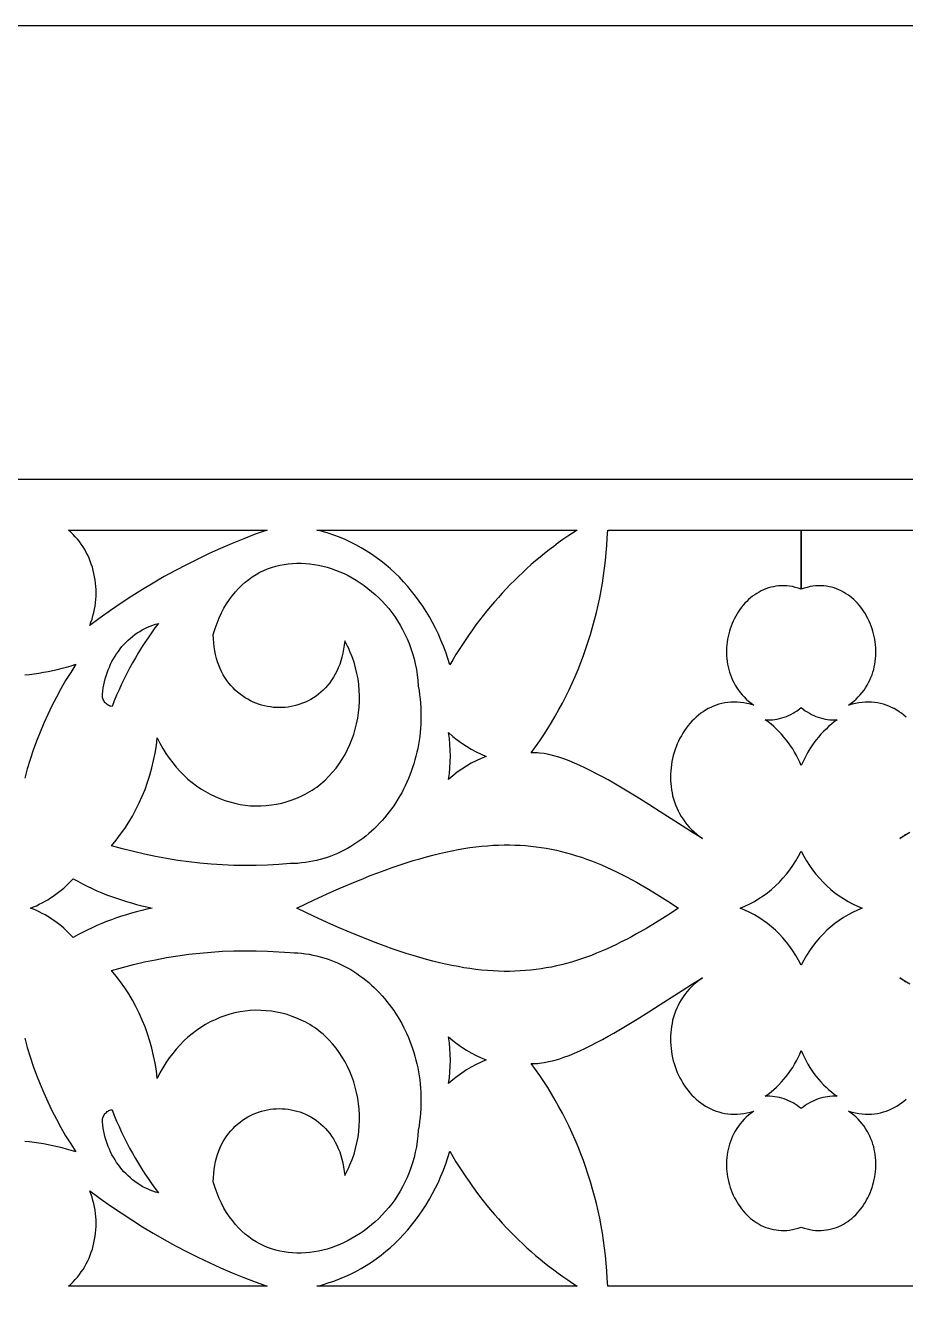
# Model space of a CAD drawing. Extents: x 1336 to 2036, y -730 to 370.
# Drawn here: x 1705.3 to 1792.6, y 242.7 to 370.2 of the extents above; entities that cross this region are included whole.
import ezdxf

# ---------------------------------------------------------------- set-up
doc = ezdxf.new("R2010")
doc.units = 0
doc.layers.add('LAYER_1', color=18, linetype='CONTINUOUS')
doc.layers.add('LAYER_2', color=4, linetype='CONTINUOUS')

msp = doc.modelspace()

# ---------------------------------------------------------------- linework, layer by layer
at = {"layer": 'LAYER_1'}
for points in [[(1335.73, -729.84), (2035.73, -729.84), (2035.73, 370.16), (1335.73, 370.16)], [(1729.26, 320.15), (1728.09, 319.73), (1726.94, 319.29), (1725.78, 318.82), (1724.64, 318.32), (1723.51, 317.81), (1722.38, 317.27), (1721.27, 316.71), (1720.16, 316.13), (1719.06, 315.53), (1717.97, 314.9), (1716.9, 314.25), (1715.83, 313.58), (1714.77, 312.89), (1713.72, 312.18), (1712.69, 311.45), (1711.66, 310.69), (1711.78, 311.01), (1711.89, 311.32), (1711.98, 311.64), (1712.07, 311.96), (1712.14, 312.29), (1712.19, 312.61), (1712.23, 312.94), (1712.27, 313.26), (1712.29, 313.59), (1712.29, 313.91), (1712.29, 314.24), (1712.27, 314.56), (1712.24, 314.89), (1712.2, 315.21), (1712.15, 315.52), (1712.08, 315.84), (1712.01, 316.15), (1711.92, 316.46), (1711.82, 316.76), (1711.71, 317.06), (1711.59, 317.36), (1711.46, 317.65), (1711.31, 317.93), (1711.16, 318.21), (1711, 318.48), (1710.82, 318.74), (1710.64, 319), (1710.44, 319.25), (1710.23, 319.49), (1710.02, 319.72), (1709.79, 319.94), (1709.55, 320.15)], [(1760.03, 320.15), (1759.55, 319.84), (1759.08, 319.53), (1758.61, 319.2), (1758.15, 318.87), (1757.69, 318.53), (1757.24, 318.19), (1756.79, 317.83), (1756.34, 317.47), (1755.9, 317.1), (1755.47, 316.73), (1755.04, 316.34), (1754.62, 315.95), (1754.2, 315.56), (1753.79, 315.15), (1753.38, 314.74), (1752.98, 314.32), (1752.59, 313.9), (1752.2, 313.47), (1751.81, 313.03), (1751.43, 312.58), (1751.06, 312.13), (1750.7, 311.68), (1750.34, 311.21), (1749.98, 310.74), (1749.63, 310.27), (1749.29, 309.79), (1748.96, 309.3), (1748.63, 308.8), (1748.3, 308.3), (1747.99, 307.8), (1747.68, 307.29), (1747.38, 306.77), (1747.18, 307.4), (1746.98, 308.03), (1746.75, 308.64), (1746.51, 309.24), (1746.25, 309.83), (1745.97, 310.41), (1745.68, 310.98), (1745.37, 311.53), (1745.05, 312.07), (1744.71, 312.6), (1744.35, 313.11), (1743.99, 313.61), (1743.6, 314.1), (1743.21, 314.57), (1742.8, 315.03), (1742.38, 315.47), (1741.95, 315.89), (1741.5, 316.3), (1741.04, 316.69), (1740.57, 317.07), (1740.09, 317.43), (1739.6, 317.77), (1739.1, 318.1), (1738.59, 318.4), (1738.07, 318.69), (1737.54, 318.96), (1737, 319.21), (1736.45, 319.44), (1735.89, 319.65), (1735.33, 319.84), (1734.76, 320.01), (1734.18, 320.15)], [(1782.24, 314.3), (1781.95, 314.4), (1781.66, 314.47), (1781.37, 314.54), (1781.09, 314.58), (1780.81, 314.61), (1780.54, 314.62), (1780.27, 314.62), (1780, 314.61), (1779.74, 314.58), (1779.49, 314.53), (1779.24, 314.48), (1778.99, 314.41), (1778.75, 314.32), (1778.51, 314.23), (1778.28, 314.12), (1778.06, 314), (1777.84, 313.87), (1777.63, 313.73), (1777.42, 313.58), (1777.22, 313.42), (1777.03, 313.25), (1776.85, 313.07), (1776.67, 312.89), (1776.5, 312.69), (1776.33, 312.49), (1776.17, 312.28), (1776.03, 312.06), (1775.88, 311.84), (1775.75, 311.61), (1775.63, 311.37), (1775.51, 311.13), (1775.4, 310.88), (1775.3, 310.63), (1775.21, 310.37), (1775.13, 310.12), (1775.06, 309.85), (1775, 309.59), (1774.95, 309.32), (1774.9, 309.05), (1774.87, 308.78), (1774.85, 308.51), (1774.84, 308.23), (1774.83, 307.96), (1774.84, 307.68), (1774.86, 307.41), (1774.89, 307.13), (1774.94, 306.86), (1774.99, 306.59), (1775.06, 306.32), (1775.13, 306.05), (1775.22, 305.79), (1775.32, 305.53), (1775.43, 305.27), (1775.56, 305.02), (1775.7, 304.77), (1775.85, 304.52), (1776.01, 304.29), (1776.19, 304.05), (1776.38, 303.82), (1776.58, 303.6), (1776.8, 303.39), (1777.03, 303.18), (1777.28, 302.98), (1777.54, 302.79), (1777.2, 302.88), (1776.86, 302.96), (1776.54, 303.02), (1776.21, 303.06), (1775.89, 303.09), (1775.58, 303.09), (1775.27, 303.08), (1774.96, 303.05), (1774.67, 303.01), (1774.38, 302.95), (1774.09, 302.88), (1773.81, 302.79), (1773.54, 302.69), (1773.27, 302.57), (1773.01, 302.44), (1772.76, 302.3), (1772.52, 302.14), (1772.28, 301.98), (1772.05, 301.8), (1771.83, 301.61), (1771.62, 301.41), (1771.41, 301.2), (1771.21, 300.98), (1771.02, 300.76), (1770.84, 300.52), (1770.67, 300.28), (1770.51, 300.02), (1770.36, 299.76), (1770.21, 299.5), (1770.08, 299.23), (1769.95, 298.95), (1769.84, 298.67), (1769.73, 298.38), (1769.64, 298.09), (1769.55, 297.79), (1769.48, 297.49), (1769.42, 297.19), (1769.37, 296.88), (1769.33, 296.57), (1769.3, 296.26), (1769.28, 295.95), (1769.27, 295.64), (1769.28, 295.33), (1769.3, 295.02), (1769.33, 294.71), (1769.37, 294.4), (1769.43, 294.09), (1769.49, 293.79), (1769.57, 293.49), (1769.67, 293.19), (1769.78, 292.89), (1769.9, 292.6), (1770.03, 292.31), (1770.18, 292.03), (1770.34, 291.75), (1770.52, 291.48), (1770.71, 291.21), (1770.91, 290.95), (1771.13, 290.7), (1771.37, 290.45), (1771.62, 290.22), (1771.88, 289.99), (1772.16, 289.77), (1772.46, 289.56), (1771.47, 290.17), (1770.44, 290.82), (1768.26, 292.22), (1767.13, 292.94), (1765.98, 293.66), (1764.82, 294.37), (1763.66, 295.05), (1763.09, 295.38), (1762.52, 295.69), (1761.95, 295.99), (1761.39, 296.28), (1760.83, 296.55), (1760.28, 296.81), (1759.74, 297.05), (1759.21, 297.26), (1758.69, 297.45), (1758.19, 297.62), (1757.69, 297.77), (1757.21, 297.89), (1756.74, 297.98), (1756.29, 298.04), (1756.08, 298.06), (1755.86, 298.07), (1755.65, 298.07), (1755.45, 298.06), (1755.88, 298.65), (1756.3, 299.25), (1756.7, 299.85), (1757.1, 300.46), (1757.48, 301.08), (1757.85, 301.71), (1758.21, 302.35), (1758.56, 303), (1758.89, 303.65), (1759.22, 304.31), (1759.53, 304.97), (1759.83, 305.64), (1760.11, 306.32), (1760.38, 307.01), (1760.64, 307.7), (1760.89, 308.4), (1761.12, 309.1), (1761.35, 309.81), (1761.55, 310.52), (1761.75, 311.24), (1761.93, 311.96), (1762.1, 312.69), (1762.26, 313.42), (1762.4, 314.15), (1762.53, 314.89), (1762.64, 315.63), (1762.74, 316.38), (1762.83, 317.13), (1762.91, 317.88), (1762.97, 318.63), (1763.01, 319.39), (1763.05, 320.15), (1782.24, 320.15)], [(1782.24, 320.15), (1782.25, 320.15), (1782.25, 320.15), (1782.24, 320.15), (1782.24, 320.15), (1782.24, 320.15)], [(1723.92, 309.81), (1724.1, 310.38), (1724.3, 310.92), (1724.51, 311.44), (1724.74, 311.93), (1724.98, 312.4), (1725.24, 312.84), (1725.52, 313.26), (1725.81, 313.65), (1726.11, 314.02), (1726.42, 314.37), (1726.75, 314.69), (1727.09, 314.99), (1727.43, 315.26), (1727.79, 315.52), (1728.16, 315.75), (1728.53, 315.96), (1728.92, 316.14), (1729.31, 316.31), (1729.71, 316.45), (1730.11, 316.57), (1730.52, 316.67), (1730.94, 316.75), (1731.35, 316.81), (1731.78, 316.85), (1732.2, 316.87), (1732.63, 316.87), (1733.06, 316.85), (1733.49, 316.81), (1733.92, 316.75), (1734.35, 316.67), (1734.78, 316.58), (1735.21, 316.46), (1735.63, 316.33), (1736.06, 316.18), (1736.47, 316.01), (1736.89, 315.83), (1737.3, 315.63), (1737.71, 315.41), (1738.1, 315.17), (1738.5, 314.92), (1738.88, 314.65), (1739.26, 314.37), (1739.63, 314.07), (1739.99, 313.76), (1740.34, 313.43), (1740.68, 313.09), (1741, 312.73), (1741.32, 312.36), (1741.62, 311.97), (1741.92, 311.57), (1742.19, 311.16), (1742.45, 310.73), (1742.7, 310.29), (1742.93, 309.84), (1743.15, 309.37), (1743.35, 308.89), (1743.53, 308.41), (1743.69, 307.9), (1743.84, 307.39), (1743.96, 306.87), (1744.07, 306.33), (1744.15, 305.79), (1744.21, 305.23), (1744.25, 304.67), (1744.33, 304.24), (1744.39, 303.82), (1744.43, 303.4), (1744.47, 302.98), (1744.5, 302.56), (1744.52, 302.14), (1744.52, 301.73), (1744.52, 301.32), (1744.5, 300.91), (1744.48, 300.5), (1744.44, 300.09), (1744.4, 299.69), (1744.34, 299.29), (1744.28, 298.9), (1744.2, 298.5), (1744.12, 298.11), (1744.03, 297.73), (1743.92, 297.35), (1743.81, 296.97), (1743.69, 296.59), (1743.56, 296.22), (1743.42, 295.86), (1743.28, 295.5), (1743.12, 295.15), (1742.96, 294.8), (1742.79, 294.45), (1742.61, 294.11), (1742.42, 293.78), (1742.23, 293.45), (1742.03, 293.13), (1741.82, 292.82), (1741.6, 292.51), (1741.38, 292.2), (1741.14, 291.91), (1740.91, 291.62), (1740.66, 291.34), (1740.41, 291.07), (1740.15, 290.8), (1739.89, 290.54), (1739.61, 290.29), (1739.34, 290.05), (1739.05, 289.81), (1738.76, 289.58), (1738.47, 289.37), (1738.17, 289.16), (1737.86, 288.96), (1737.55, 288.76), (1737.23, 288.58), (1736.91, 288.41), (1736.58, 288.25), (1736.25, 288.09), (1735.91, 287.95), (1735.57, 287.82), (1735.22, 287.69), (1734.87, 287.58), (1734.52, 287.48), (1734.16, 287.39), (1733.8, 287.31), (1733.43, 287.24), (1733.06, 287.18), (1732.68, 287.14), (1732.31, 287.1), (1731.93, 287.08), (1731.54, 287.07), (1730.42, 286.98), (1729.3, 286.92), (1728.18, 286.89), (1727.06, 286.88), (1725.95, 286.9), (1724.83, 286.95), (1723.71, 287.02), (1722.6, 287.12), (1721.49, 287.24), (1720.39, 287.39), (1719.28, 287.57), (1718.18, 287.78), (1717.09, 288.01), (1716, 288.26), (1714.91, 288.55), (1713.83, 288.85), (1714.29, 289.41), (1714.72, 289.98), (1715.14, 290.56), (1715.53, 291.17), (1715.9, 291.79), (1716.25, 292.43), (1716.57, 293.09), (1716.87, 293.76), (1717.15, 294.44), (1717.4, 295.14), (1717.63, 295.85), (1717.83, 296.57), (1718, 297.3), (1718.15, 298.04), (1718.27, 298.79), (1718.36, 299.55), (1718.63, 299.01), (1718.92, 298.49), (1719.22, 298), (1719.55, 297.52), (1719.89, 297.06), (1720.25, 296.63), (1720.62, 296.22), (1721.01, 295.83), (1721.41, 295.46), (1721.83, 295.11), (1722.26, 294.79), (1722.7, 294.49), (1723.16, 294.21), (1723.62, 293.96), (1724.09, 293.73), (1724.57, 293.52), (1725.06, 293.34), (1725.56, 293.19), (1726.06, 293.06), (1726.57, 292.95), (1727.08, 292.88), (1727.59, 292.82), (1728.11, 292.8), (1728.63, 292.8), (1729.15, 292.83), (1729.68, 292.89), (1730.2, 292.97), (1730.72, 293.08), (1731.24, 293.22), (1731.76, 293.39), (1732.27, 293.59), (1732.78, 293.82), (1733.02, 293.95), (1733.26, 294.08), (1733.5, 294.22), (1733.73, 294.36), (1733.96, 294.51), (1734.18, 294.67), (1734.39, 294.83), (1734.6, 295), (1734.81, 295.18), (1735.01, 295.36), (1735.39, 295.74), (1735.76, 296.13), (1736.1, 296.55), (1736.42, 296.98), (1736.72, 297.43), (1736.99, 297.9), (1737.24, 298.38), (1737.47, 298.87), (1737.67, 299.38), (1737.86, 299.89), (1738.01, 300.42), (1738.14, 300.95), (1738.25, 301.49), (1738.33, 302.04), (1738.39, 302.59), (1738.42, 303.15), (1738.43, 303.71), (1738.4, 304.27), (1738.35, 304.83), (1738.28, 305.39), (1738.17, 305.94), (1738.04, 306.5), (1737.88, 307.05), (1737.7, 307.59), (1737.48, 308.12), (1737.36, 308.39), (1737.23, 308.65), (1737.1, 308.91), (1736.96, 309.17), (1736.91, 308.74), (1736.85, 308.33), (1736.77, 307.94), (1736.68, 307.55), (1736.58, 307.18), (1736.46, 306.83), (1736.32, 306.49), (1736.17, 306.17), (1736.02, 305.85), (1735.84, 305.56), (1735.66, 305.27), (1735.47, 305.01), (1735.26, 304.75), (1735.05, 304.51), (1734.83, 304.28), (1734.6, 304.07), (1734.36, 303.87), (1734.11, 303.69), (1733.86, 303.52), (1733.6, 303.36), (1733.33, 303.22), (1733.06, 303.09), (1732.78, 302.97), (1732.5, 302.87), (1732.22, 302.78), (1731.93, 302.71), (1731.64, 302.65), (1731.35, 302.6), (1731.06, 302.57), (1730.76, 302.55), (1730.46, 302.54), (1730.17, 302.55), (1729.87, 302.57), (1729.58, 302.61), (1729.29, 302.66), (1729, 302.72), (1728.71, 302.79), (1728.42, 302.88), (1728.14, 302.98), (1727.87, 303.1), (1727.6, 303.23), (1727.33, 303.37), (1727.07, 303.53), (1726.82, 303.7), (1726.57, 303.88), (1726.33, 304.07), (1726.1, 304.28), (1725.88, 304.5), (1725.66, 304.74), (1725.46, 304.98), (1725.27, 305.24), (1725.08, 305.52), (1724.91, 305.81), (1724.75, 306.11), (1724.6, 306.42), (1724.47, 306.74), (1724.35, 307.08), (1724.24, 307.43), (1724.15, 307.8), (1724.07, 308.18), (1724.01, 308.57), (1723.96, 308.97), (1723.94, 309.38)], [(1718.48, 310.9), (1718.13, 310.44), (1717.79, 309.96), (1717.45, 309.48), (1717.13, 308.99), (1716.81, 308.5), (1716.5, 308), (1716.2, 307.49), (1715.9, 306.98), (1715.62, 306.46), (1715.35, 305.93), (1715.08, 305.4), (1714.82, 304.86), (1714.57, 304.32), (1714.33, 303.77), (1714.1, 303.22), (1713.88, 302.66), (1713.77, 302.68), (1713.67, 302.7), (1713.57, 302.74), (1713.48, 302.79), (1713.39, 302.84), (1713.31, 302.91), (1713.23, 302.98), (1713.16, 303.06), (1713.1, 303.15), (1713.05, 303.24), (1713, 303.34), (1712.97, 303.44), (1712.94, 303.54), (1712.92, 303.65), (1712.92, 303.76), (1712.92, 303.87), (1712.96, 304.18), (1713, 304.49), (1713.06, 304.8), (1713.12, 305.11), (1713.2, 305.41), (1713.28, 305.71), (1713.38, 306), (1713.49, 306.28), (1713.61, 306.56), (1713.73, 306.84), (1713.87, 307.11), (1714.01, 307.37), (1714.17, 307.63), (1714.33, 307.88), (1714.5, 308.12), (1714.68, 308.36), (1714.86, 308.59), (1715.06, 308.81), (1715.26, 309.02), (1715.47, 309.22), (1715.69, 309.42), (1715.91, 309.6), (1716.14, 309.78), (1716.38, 309.95), (1716.62, 310.1), (1716.87, 310.25), (1717.12, 310.39), (1717.38, 310.51), (1717.65, 310.63), (1717.92, 310.73), (1718.2, 310.82)], [(1782.25, 302.54), (1782.44, 302.39), (1782.64, 302.24), (1782.85, 302.11), (1783.06, 301.98), (1783.27, 301.87), (1783.49, 301.76), (1783.71, 301.67), (1783.94, 301.59), (1784.16, 301.52), (1784.4, 301.46), (1784.63, 301.41), (1784.86, 301.37), (1785.1, 301.34), (1785.34, 301.32), (1785.58, 301.32), (1785.82, 301.33), (1785.53, 301.12), (1785.25, 300.9), (1784.97, 300.67), (1784.71, 300.42), (1784.45, 300.17), (1784.2, 299.91), (1783.96, 299.63), (1783.73, 299.35), (1783.51, 299.06), (1783.3, 298.76), (1783.1, 298.45), (1782.91, 298.13), (1782.73, 297.81), (1782.56, 297.47), (1782.4, 297.13), (1782.25, 296.79), (1782.1, 297.13), (1781.94, 297.47), (1781.77, 297.81), (1781.59, 298.13), (1781.4, 298.45), (1781.19, 298.76), (1780.98, 299.06), (1780.76, 299.35), (1780.53, 299.63), (1780.29, 299.91), (1780.04, 300.17), (1779.79, 300.42), (1779.52, 300.67), (1779.25, 300.9), (1778.96, 301.12), (1778.67, 301.33), (1778.91, 301.32), (1779.15, 301.32), (1779.39, 301.34), (1779.63, 301.37), (1779.86, 301.41), (1780.1, 301.46), (1780.33, 301.52), (1780.56, 301.59), (1780.78, 301.67), (1781, 301.76), (1781.22, 301.87), (1781.44, 301.98), (1781.65, 302.11), (1781.85, 302.24), (1782.05, 302.39)], [(1747.25, 300.06), (1747.68, 299.69), (1748.12, 299.34), (1748.57, 299.02), (1749.04, 298.71), (1749.51, 298.43), (1750, 298.17), (1750.49, 297.92), (1750.99, 297.7), (1750.49, 297.5), (1749.99, 297.28), (1749.51, 297.03), (1749.03, 296.75), (1748.57, 296.45), (1748.12, 296.13), (1747.68, 295.79), (1747.25, 295.43), (1747.34, 296), (1747.4, 296.58), (1747.43, 297.16), (1747.44, 297.74), (1747.43, 298.32), (1747.4, 298.9), (1747.34, 299.48)], [(1732.21, 282.66), (1733.93, 283.48), (1735.59, 284.24), (1736.4, 284.6), (1737.2, 284.94), (1737.98, 285.27), (1738.74, 285.58), (1739.49, 285.88), (1740.23, 286.16), (1740.96, 286.43), (1741.67, 286.69), (1742.37, 286.93), (1743.06, 287.15), (1743.74, 287.37), (1744.41, 287.56), (1745.06, 287.75), (1745.71, 287.92), (1746.35, 288.08), (1746.97, 288.22), (1747.59, 288.35), (1748.2, 288.47), (1748.79, 288.57), (1749.38, 288.66), (1749.97, 288.74), (1750.54, 288.8), (1751.11, 288.85), (1751.67, 288.89), (1752.22, 288.92), (1752.77, 288.93), (1753.31, 288.93), (1753.85, 288.92), (1754.38, 288.9), (1754.9, 288.86), (1755.42, 288.81), (1755.94, 288.75), (1756.45, 288.68), (1756.96, 288.6), (1757.47, 288.5), (1757.97, 288.4), (1758.47, 288.28), (1758.97, 288.15), (1759.46, 288.01), (1759.96, 287.86), (1760.45, 287.7), (1760.95, 287.52), (1761.44, 287.34), (1761.93, 287.15), (1762.42, 286.94), (1762.92, 286.72), (1763.41, 286.5), (1763.91, 286.26), (1764.4, 286.02), (1764.9, 285.76), (1765.91, 285.22), (1766.92, 284.63), (1767.96, 284.01), (1769, 283.36), (1770.07, 282.66), (1769, 281.97), (1767.96, 281.31), (1766.92, 280.69), (1765.91, 280.11), (1765.4, 279.83), (1764.9, 279.56), (1764.4, 279.31), (1763.91, 279.06), (1763.41, 278.82), (1762.92, 278.6), (1762.42, 278.38), (1761.93, 278.18), (1761.44, 277.98), (1760.95, 277.8), (1760.45, 277.63), (1759.96, 277.46), (1759.46, 277.31), (1758.97, 277.17), (1758.47, 277.04), (1757.97, 276.93), (1757.47, 276.82), (1756.96, 276.73), (1756.45, 276.64), (1755.94, 276.57), (1755.42, 276.51), (1754.9, 276.46), (1754.38, 276.43), (1753.85, 276.4), (1753.31, 276.39), (1752.77, 276.39), (1752.22, 276.41), (1751.67, 276.43), (1751.11, 276.47), (1750.54, 276.52), (1749.97, 276.59), (1749.38, 276.66), (1748.79, 276.75), (1748.2, 276.86), (1747.59, 276.97), (1746.97, 277.1), (1746.35, 277.25), (1745.71, 277.4), (1745.06, 277.57), (1744.41, 277.76), (1743.74, 277.96), (1743.06, 278.17), (1742.37, 278.4), (1741.67, 278.64), (1740.96, 278.89), (1740.23, 279.16), (1739.49, 279.44), (1738.74, 279.74), (1737.98, 280.05), (1737.2, 280.38), (1736.4, 280.72), (1735.59, 281.08), (1733.93, 281.84)], [(1782.25, 288.32), (1782.5, 287.83), (1782.77, 287.35), (1783.06, 286.89), (1783.38, 286.45), (1783.7, 286.03), (1784.05, 285.62), (1784.41, 285.24), (1784.79, 284.87), (1785.19, 284.52), (1785.59, 284.19), (1786.01, 283.88), (1786.45, 283.6), (1786.89, 283.33), (1787.35, 283.09), (1787.82, 282.86), (1788.3, 282.66), (1787.82, 282.46), (1787.35, 282.24), (1786.89, 281.99), (1786.45, 281.73), (1786.01, 281.44), (1785.59, 281.13), (1785.19, 280.8), (1784.79, 280.46), (1784.41, 280.09), (1784.05, 279.7), (1783.7, 279.3), (1783.38, 278.87), (1783.06, 278.43), (1782.77, 277.97), (1782.5, 277.5), (1782.25, 277.01), (1781.99, 277.5), (1781.72, 277.97), (1781.43, 278.43), (1781.12, 278.87), (1780.79, 279.3), (1780.44, 279.7), (1780.08, 280.09), (1779.7, 280.46), (1779.31, 280.8), (1778.9, 281.13), (1778.48, 281.44), (1778.04, 281.73), (1777.6, 281.99), (1777.14, 282.24), (1776.67, 282.46), (1776.19, 282.66), (1776.67, 282.86), (1777.14, 283.09), (1777.6, 283.33), (1778.04, 283.6), (1778.48, 283.88), (1778.9, 284.19), (1779.31, 284.52), (1779.7, 284.87), (1780.08, 285.24), (1780.44, 285.62), (1780.79, 286.03), (1781.12, 286.45), (1781.43, 286.89), (1781.72, 287.35), (1781.99, 287.83)], [(1710.02, 285.58), (1710.48, 285.32), (1710.94, 285.07), (1711.41, 284.83), (1711.89, 284.61), (1712.36, 284.39), (1712.85, 284.19), (1713.33, 283.99), (1713.82, 283.81), (1714.31, 283.64), (1714.81, 283.47), (1715.31, 283.31), (1715.81, 283.17), (1716.31, 283.03), (1716.82, 282.9), (1717.33, 282.78), (1717.84, 282.66), (1717.33, 282.55), (1716.82, 282.43), (1716.31, 282.3), (1715.81, 282.16), (1715.31, 282.01), (1714.81, 281.85), (1714.31, 281.69), (1713.82, 281.51), (1713.33, 281.33), (1712.85, 281.13), (1712.36, 280.93), (1711.89, 280.71), (1711.41, 280.49), (1710.94, 280.25), (1710.48, 280), (1710.02, 279.74), (1709.79, 279.99), (1709.56, 280.22), (1709.32, 280.45), (1709.08, 280.67), (1708.83, 280.89), (1708.57, 281.09), (1708.31, 281.29), (1708.05, 281.48), (1707.78, 281.65), (1707.51, 281.83), (1707.23, 281.99), (1706.95, 282.14), (1706.66, 282.28), (1706.37, 282.42), (1706.08, 282.55), (1705.78, 282.66), (1706.08, 282.78), (1706.37, 282.9), (1706.66, 283.04), (1706.95, 283.18), (1707.23, 283.34), (1707.51, 283.5), (1707.78, 283.67), (1708.05, 283.85), (1708.31, 284.04), (1708.57, 284.23), (1708.83, 284.44), (1709.08, 284.65), (1709.32, 284.87), (1709.56, 285.1), (1709.79, 285.34)], [(1713.83, 276.47), (1714.91, 276.78), (1716, 277.06), (1717.09, 277.32), (1718.18, 277.55), (1719.28, 277.75), (1720.39, 277.93), (1721.49, 278.08), (1722.6, 278.21), (1723.71, 278.3), (1724.83, 278.38), (1725.95, 278.42), (1727.06, 278.44), (1728.18, 278.43), (1729.3, 278.4), (1730.42, 278.34), (1731.54, 278.25), (1731.93, 278.24), (1732.31, 278.22), (1732.68, 278.19), (1733.06, 278.14), (1733.43, 278.08), (1733.8, 278.01), (1734.16, 277.93), (1734.52, 277.84), (1734.87, 277.74), (1735.22, 277.63), (1735.57, 277.51), (1735.91, 277.37), (1736.25, 277.23), (1736.58, 277.08), (1736.91, 276.91), (1737.23, 276.74), (1737.55, 276.56), (1737.86, 276.37), (1738.17, 276.17), (1738.47, 275.96), (1738.76, 275.74), (1739.05, 275.51), (1739.34, 275.28), (1739.61, 275.03), (1739.89, 274.78), (1740.15, 274.52), (1740.41, 274.26), (1740.66, 273.98), (1740.91, 273.7), (1741.14, 273.41), (1741.38, 273.12), (1741.6, 272.82), (1741.82, 272.51), (1742.03, 272.19), (1742.23, 271.87), (1742.42, 271.54), (1742.61, 271.21), (1742.79, 270.87), (1742.96, 270.53), (1743.12, 270.18), (1743.28, 269.82), (1743.42, 269.46), (1743.56, 269.1), (1743.69, 268.73), (1743.81, 268.36), (1743.92, 267.98), (1744.03, 267.6), (1744.12, 267.21), (1744.2, 266.82), (1744.28, 266.43), (1744.34, 266.03), (1744.4, 265.63), (1744.44, 265.23), (1744.48, 264.82), (1744.5, 264.42), (1744.52, 264.01), (1744.52, 263.59), (1744.52, 263.18), (1744.5, 262.76), (1744.47, 262.34), (1744.43, 261.92), (1744.39, 261.5), (1744.33, 261.08), (1744.25, 260.66), (1744.21, 260.09), (1744.15, 259.54), (1744.07, 258.99), (1743.96, 258.46), (1743.84, 257.93), (1743.69, 257.42), (1743.53, 256.92), (1743.35, 256.43), (1743.15, 255.95), (1742.93, 255.49), (1742.7, 255.03), (1742.45, 254.59), (1742.19, 254.17), (1741.92, 253.75), (1741.62, 253.35), (1741.32, 252.97), (1741, 252.6), (1740.68, 252.24), (1740.34, 251.89), (1739.99, 251.57), (1739.63, 251.25), (1739.26, 250.95), (1738.88, 250.67), (1738.5, 250.4), (1738.1, 250.15), (1737.71, 249.92), (1737.3, 249.7), (1736.89, 249.5), (1736.47, 249.31), (1736.06, 249.14), (1735.63, 248.99), (1735.21, 248.86), (1734.78, 248.75), (1734.35, 248.65), (1733.92, 248.58), (1733.49, 248.52), (1733.06, 248.48), (1732.63, 248.46), (1732.2, 248.46), (1731.78, 248.47), (1731.35, 248.51), (1730.94, 248.57), (1730.52, 248.65), (1730.11, 248.75), (1729.71, 248.87), (1729.31, 249.02), (1728.92, 249.18), (1728.53, 249.37), (1728.16, 249.58), (1727.79, 249.81), (1727.43, 250.06), (1727.09, 250.34), (1726.75, 250.63), (1726.42, 250.96), (1726.11, 251.3), (1725.81, 251.67), (1725.52, 252.06), (1725.24, 252.48), (1724.98, 252.92), (1724.74, 253.39), (1724.51, 253.88), (1724.3, 254.4), (1724.1, 254.94), (1723.92, 255.51), (1723.94, 255.94), (1723.96, 256.36), (1724.01, 256.76), (1724.07, 257.15), (1724.15, 257.53), (1724.24, 257.89), (1724.35, 258.24), (1724.47, 258.58), (1724.6, 258.91), (1724.75, 259.22), (1724.91, 259.52), (1725.08, 259.8), (1725.27, 260.08), (1725.46, 260.34), (1725.66, 260.59), (1725.88, 260.82), (1726.1, 261.04), (1726.33, 261.25), (1726.57, 261.45), (1726.82, 261.63), (1727.07, 261.8), (1727.33, 261.95), (1727.6, 262.09), (1727.87, 262.22), (1728.14, 262.34), (1728.42, 262.44), (1728.71, 262.53), (1729, 262.61), (1729.29, 262.67), (1729.58, 262.72), (1729.87, 262.75), (1730.17, 262.77), (1730.46, 262.78), (1730.76, 262.77), (1731.06, 262.75), (1731.35, 262.72), (1731.64, 262.67), (1731.93, 262.61), (1732.22, 262.54), (1732.5, 262.45), (1732.78, 262.35), (1733.06, 262.24), (1733.33, 262.11), (1733.6, 261.96), (1733.86, 261.81), (1734.11, 261.64), (1734.36, 261.45), (1734.6, 261.25), (1734.83, 261.04), (1735.05, 260.81), (1735.26, 260.57), (1735.47, 260.32), (1735.66, 260.05), (1735.84, 259.77), (1736.02, 259.47), (1736.17, 259.16), (1736.32, 258.83), (1736.46, 258.49), (1736.58, 258.14), (1736.68, 257.77), (1736.77, 257.39), (1736.85, 256.99), (1736.91, 256.58), (1736.96, 256.15), (1737.1, 256.41), (1737.23, 256.67), (1737.36, 256.94), (1737.48, 257.2), (1737.7, 257.74), (1737.88, 258.28), (1738.04, 258.83), (1738.17, 259.38), (1738.28, 259.94), (1738.35, 260.5), (1738.4, 261.06), (1738.43, 261.61), (1738.42, 262.17), (1738.39, 262.73), (1738.33, 263.28), (1738.25, 263.83), (1738.14, 264.37), (1738.01, 264.9), (1737.86, 265.43), (1737.67, 265.95), (1737.47, 266.45), (1737.24, 266.95), (1736.99, 267.43), (1736.72, 267.89), (1736.42, 268.34), (1736.1, 268.78), (1735.76, 269.19), (1735.39, 269.59), (1735.01, 269.96), (1734.81, 270.15), (1734.6, 270.32), (1734.39, 270.49), (1734.18, 270.65), (1733.96, 270.81), (1733.73, 270.96), (1733.5, 271.11), (1733.26, 271.24), (1733.02, 271.38), (1732.78, 271.5), (1732.27, 271.73), (1731.76, 271.93), (1731.24, 272.1), (1730.72, 272.24), (1730.2, 272.35), (1729.68, 272.44), (1729.15, 272.49), (1728.63, 272.52), (1728.11, 272.53), (1727.59, 272.5), (1727.08, 272.45), (1726.57, 272.37), (1726.06, 272.27), (1725.56, 272.14), (1725.06, 271.98), (1724.57, 271.8), (1724.09, 271.6), (1723.62, 271.37), (1723.16, 271.11), (1722.7, 270.84), (1722.26, 270.54), (1721.83, 270.21), (1721.41, 269.87), (1721.01, 269.5), (1720.62, 269.11), (1720.25, 268.69), (1719.89, 268.26), (1719.55, 267.8), (1719.22, 267.33), (1718.92, 266.83), (1718.63, 266.32), (1718.36, 265.78), (1718.27, 266.54), (1718.15, 267.28), (1718, 268.02), (1717.83, 268.76), (1717.63, 269.48), (1717.4, 270.18), (1717.15, 270.88), (1716.87, 271.56), (1716.57, 272.23), (1716.25, 272.89), (1715.9, 273.53), (1715.53, 274.15), (1715.14, 274.76), (1714.72, 275.35), (1714.29, 275.92)], [(1747.25, 269.9), (1747.68, 269.53), (1748.12, 269.19), (1748.57, 268.87), (1749.03, 268.57), (1749.51, 268.3), (1749.99, 268.05), (1750.49, 267.82), (1750.99, 267.62), (1750.49, 267.4), (1750, 267.16), (1749.51, 266.89), (1749.04, 266.61), (1748.57, 266.3), (1748.12, 265.98), (1747.68, 265.63), (1747.25, 265.27), (1747.34, 265.84), (1747.4, 266.42), (1747.43, 267), (1747.44, 267.58), (1747.43, 268.16), (1747.4, 268.74), (1747.34, 269.32)], [(1782.25, 268.54), (1782.4, 268.19), (1782.56, 267.85), (1782.73, 267.52), (1782.91, 267.19), (1783.1, 266.87), (1783.3, 266.56), (1783.51, 266.26), (1783.73, 265.97), (1783.96, 265.69), (1784.2, 265.42), (1784.45, 265.15), (1784.71, 264.9), (1784.97, 264.66), (1785.25, 264.43), (1785.53, 264.21), (1785.82, 264), (1785.58, 264), (1785.34, 264), (1785.1, 263.98), (1784.86, 263.96), (1784.63, 263.92), (1784.4, 263.87), (1784.16, 263.81), (1783.94, 263.74), (1783.71, 263.65), (1783.49, 263.56), (1783.27, 263.46), (1783.06, 263.34), (1782.85, 263.22), (1782.64, 263.08), (1782.44, 262.94), (1782.25, 262.78), (1782.05, 262.94), (1781.85, 263.08), (1781.65, 263.22), (1781.44, 263.34), (1781.22, 263.46), (1781, 263.56), (1780.78, 263.65), (1780.56, 263.74), (1780.33, 263.81), (1780.1, 263.87), (1779.86, 263.92), (1779.63, 263.96), (1779.39, 263.98), (1779.15, 264), (1778.91, 264), (1778.67, 264), (1778.96, 264.21), (1779.25, 264.43), (1779.52, 264.66), (1779.79, 264.9), (1780.04, 265.15), (1780.29, 265.42), (1780.53, 265.69), (1780.76, 265.97), (1780.98, 266.26), (1781.19, 266.56), (1781.4, 266.87), (1781.59, 267.19), (1781.77, 267.52), (1781.94, 267.85), (1782.1, 268.19)], [(1713.88, 262.66), (1714.1, 262.1), (1714.33, 261.55), (1714.57, 261), (1714.82, 260.46), (1715.08, 259.92), (1715.35, 259.39), (1715.62, 258.87), (1715.9, 258.35), (1716.2, 257.83), (1716.5, 257.33), (1716.81, 256.83), (1717.13, 256.33), (1717.45, 255.84), (1717.79, 255.36), (1718.13, 254.89), (1718.48, 254.42), (1718.2, 254.5), (1717.92, 254.59), (1717.65, 254.7), (1717.38, 254.81), (1717.12, 254.94), (1716.87, 255.07), (1716.62, 255.22), (1716.38, 255.38), (1716.14, 255.54), (1715.91, 255.72), (1715.69, 255.91), (1715.47, 256.1), (1715.26, 256.3), (1715.06, 256.52), (1714.86, 256.74), (1714.68, 256.96), (1714.5, 257.2), (1714.33, 257.44), (1714.17, 257.69), (1714.01, 257.95), (1713.87, 258.21), (1713.73, 258.48), (1713.61, 258.76), (1713.49, 259.04), (1713.38, 259.33), (1713.28, 259.62), (1713.2, 259.91), (1713.12, 260.22), (1713.06, 260.52), (1713, 260.83), (1712.96, 261.14), (1712.92, 261.46), (1712.92, 261.57), (1712.92, 261.67), (1712.94, 261.78), (1712.97, 261.88), (1713, 261.98), (1713.05, 262.08), (1713.1, 262.17), (1713.16, 262.26), (1713.23, 262.34), (1713.31, 262.41), (1713.39, 262.48), (1713.48, 262.54), (1713.57, 262.58), (1713.67, 262.62), (1713.77, 262.65)], [(1747.38, 258.55), (1747.68, 258.04), (1747.99, 257.52), (1748.3, 257.02), (1748.63, 256.52), (1748.96, 256.03), (1749.29, 255.54), (1749.63, 255.06), (1749.98, 254.58), (1750.34, 254.11), (1750.7, 253.65), (1751.06, 253.19), (1751.43, 252.74), (1751.81, 252.29), (1752.2, 251.86), (1752.59, 251.43), (1752.98, 251), (1753.38, 250.58), (1753.79, 250.17), (1754.2, 249.77), (1754.62, 249.37), (1755.04, 248.98), (1755.47, 248.6), (1755.9, 248.22), (1756.34, 247.85), (1756.79, 247.49), (1757.24, 247.14), (1757.69, 246.79), (1758.15, 246.45), (1758.61, 246.12), (1759.08, 245.8), (1759.55, 245.48), (1760.03, 245.17), (1734.18, 245.17), (1734.76, 245.32), (1735.33, 245.49), (1735.89, 245.68), (1736.45, 245.89), (1737, 246.12), (1737.54, 246.37), (1738.07, 246.63), (1738.59, 246.92), (1739.1, 247.23), (1739.6, 247.55), (1740.09, 247.89), (1740.57, 248.25), (1741.04, 248.63), (1741.5, 249.02), (1741.95, 249.43), (1742.38, 249.86), (1742.8, 250.3), (1743.21, 250.75), (1743.6, 251.23), (1743.99, 251.71), (1744.35, 252.21), (1744.71, 252.73), (1745.05, 253.25), (1745.37, 253.79), (1745.68, 254.35), (1745.97, 254.91), (1746.25, 255.49), (1746.51, 256.08), (1746.75, 256.68), (1746.98, 257.3), (1747.18, 257.92)], [(1711.66, 254.63), (1712.69, 253.88), (1713.72, 253.14), (1714.77, 252.43), (1715.83, 251.74), (1716.9, 251.07), (1717.97, 250.42), (1719.06, 249.8), (1720.16, 249.19), (1721.27, 248.61), (1722.38, 248.05), (1723.51, 247.51), (1724.64, 247), (1725.78, 246.51), (1726.94, 246.04), (1728.09, 245.59), (1729.26, 245.17), (1709.55, 245.17), (1709.79, 245.38), (1710.02, 245.61), (1710.23, 245.84), (1710.44, 246.08), (1710.64, 246.32), (1710.82, 246.58), (1711, 246.84), (1711.16, 247.11), (1711.31, 247.39), (1711.46, 247.68), (1711.59, 247.96), (1711.71, 248.26), (1711.82, 248.56), (1711.92, 248.86), (1712.01, 249.17), (1712.08, 249.48), (1712.15, 249.8), (1712.2, 250.12), (1712.24, 250.44), (1712.27, 250.76), (1712.29, 251.08), (1712.29, 251.41), (1712.29, 251.74), (1712.27, 252.06), (1712.23, 252.39), (1712.19, 252.71), (1712.14, 253.04), (1712.07, 253.36), (1711.98, 253.68), (1711.89, 254), (1711.78, 254.32)]]:
    msp.add_lwpolyline(points, close=True, dxfattribs=at)
for points in [[(1792.66, 301.61), (1792.44, 301.8), (1792.21, 301.98), (1791.97, 302.14), (1791.73, 302.3), (1791.48, 302.44), (1791.22, 302.57), (1790.95, 302.69), (1790.68, 302.79), (1790.4, 302.88), (1790.12, 302.95), (1789.83, 303.01), (1789.53, 303.05), (1789.23, 303.08), (1788.92, 303.09), (1788.6, 303.09), (1788.28, 303.06), (1787.96, 303.02), (1787.63, 302.96), (1787.29, 302.88), (1786.95, 302.79), (1787.21, 302.98), (1787.46, 303.18), (1787.69, 303.39), (1787.91, 303.6), (1788.11, 303.82), (1788.3, 304.05), (1788.48, 304.29), (1788.64, 304.52), (1788.79, 304.77), (1788.93, 305.02), (1789.06, 305.27), (1789.17, 305.53), (1789.27, 305.79), (1789.36, 306.05), (1789.44, 306.32), (1789.5, 306.59), (1789.56, 306.86), (1789.6, 307.13), (1789.63, 307.41), (1789.65, 307.68), (1789.66, 307.96), (1789.66, 308.23), (1789.64, 308.51), (1789.62, 308.78), (1789.59, 309.05), (1789.55, 309.32), (1789.49, 309.59), (1789.43, 309.85), (1789.36, 310.12), (1789.28, 310.37), (1789.19, 310.63), (1789.09, 310.88), (1788.98, 311.13), (1788.87, 311.37), (1788.74, 311.61), (1788.61, 311.84), (1788.47, 312.06), (1788.32, 312.28), (1788.16, 312.49), (1788, 312.69), (1787.83, 312.89), (1787.65, 313.07), (1787.46, 313.25), (1787.27, 313.42), (1787.07, 313.58), (1786.86, 313.73), (1786.65, 313.87), (1786.43, 314), (1786.21, 314.12), (1785.98, 314.23), (1785.74, 314.32), (1785.5, 314.41), (1785.26, 314.48), (1785.01, 314.53), (1784.75, 314.58), (1784.49, 314.61), (1784.22, 314.62), (1783.95, 314.62), (1783.68, 314.61), (1783.4, 314.58), (1783.12, 314.54), (1782.83, 314.47), (1782.54, 314.4), (1782.25, 314.3), (1782.25, 320.15), (1801.44, 320.15)], [(1705.22, 305.79), (1705.68, 305.84), (1706.15, 305.9), (1706.61, 305.97), (1707.07, 306.05), (1707.54, 306.13), (1708, 306.23), (1708.46, 306.33), (1708.92, 306.44), (1709.37, 306.57), (1709.83, 306.7), (1710.28, 306.84), (1709.77, 306.04), (1709.27, 305.24), (1708.8, 304.41), (1708.35, 303.58), (1707.91, 302.73), (1707.5, 301.87), (1707.11, 301), (1706.74, 300.12), (1706.39, 299.22), (1706.06, 298.32), (1705.76, 297.41), (1705.47, 296.48), (1705.21, 295.55)], [(1793.02, 290.17), (1792.04, 289.56), (1792.33, 289.77), (1792.61, 289.99)], [(1801.44, 245.18), (1782.24, 245.18), (1763.05, 245.18), (1763.01, 245.93), (1762.97, 246.69), (1762.91, 247.44), (1762.83, 248.2), (1762.74, 248.94), (1762.64, 249.69), (1762.53, 250.43), (1762.4, 251.17), (1762.26, 251.91), (1762.1, 252.64), (1761.93, 253.36), (1761.75, 254.09), (1761.55, 254.8), (1761.35, 255.52), (1761.12, 256.22), (1760.89, 256.93), (1760.64, 257.62), (1760.38, 258.31), (1760.11, 259), (1759.83, 259.68), (1759.53, 260.35), (1759.22, 261.02), (1758.89, 261.68), (1758.56, 262.33), (1758.21, 262.97), (1757.85, 263.61), (1757.48, 264.24), (1757.1, 264.86), (1756.7, 265.47), (1756.3, 266.08), (1755.88, 266.67), (1755.45, 267.26), (1755.65, 267.25), (1755.86, 267.26), (1756.08, 267.27), (1756.29, 267.29), (1756.74, 267.35), (1757.21, 267.44), (1757.69, 267.55), (1758.19, 267.7), (1758.69, 267.87), (1759.21, 268.06), (1759.74, 268.28), (1760.28, 268.51), (1760.83, 268.77), (1761.39, 269.04), (1761.95, 269.33), (1762.52, 269.63), (1763.09, 269.95), (1763.66, 270.27), (1764.82, 270.95), (1765.98, 271.66), (1767.13, 272.38), (1768.26, 273.1), (1770.44, 274.5), (1771.47, 275.16), (1772.46, 275.76), (1772.16, 275.55), (1771.88, 275.33), (1771.62, 275.11), (1771.37, 274.87), (1771.13, 274.62), (1770.91, 274.37), (1770.71, 274.11), (1770.52, 273.85), (1770.34, 273.58), (1770.18, 273.3), (1770.03, 273.01), (1769.9, 272.73), (1769.78, 272.43), (1769.67, 272.14), (1769.57, 271.84), (1769.49, 271.54), (1769.43, 271.23), (1769.37, 270.92), (1769.33, 270.61), (1769.3, 270.3), (1769.28, 269.99), (1769.27, 269.68), (1769.28, 269.37), (1769.3, 269.06), (1769.33, 268.75), (1769.37, 268.44), (1769.42, 268.14), (1769.48, 267.83), (1769.55, 267.53), (1769.64, 267.24), (1769.73, 266.95), (1769.84, 266.66), (1769.95, 266.37), (1770.08, 266.1), (1770.21, 265.82), (1770.36, 265.56), (1770.51, 265.3), (1770.67, 265.05), (1770.84, 264.8), (1771.02, 264.57), (1771.21, 264.34), (1771.41, 264.12), (1771.62, 263.91), (1771.83, 263.71), (1772.05, 263.52), (1772.28, 263.35), (1772.52, 263.18), (1772.76, 263.03), (1773.01, 262.88), (1773.27, 262.75), (1773.54, 262.64), (1773.81, 262.53), (1774.09, 262.45), (1774.38, 262.37), (1774.67, 262.31), (1774.96, 262.27), (1775.27, 262.24), (1775.58, 262.23), (1775.89, 262.24), (1776.21, 262.26), (1776.54, 262.3), (1776.86, 262.36), (1777.2, 262.44), (1777.54, 262.54), (1777.28, 262.34), (1777.03, 262.14), (1776.8, 261.94), (1776.58, 261.72), (1776.38, 261.5), (1776.19, 261.27), (1776.01, 261.04), (1775.85, 260.8), (1775.7, 260.55), (1775.56, 260.3), (1775.43, 260.05), (1775.32, 259.79), (1775.22, 259.53), (1775.13, 259.27), (1775.06, 259), (1774.99, 258.73), (1774.94, 258.46), (1774.89, 258.19), (1774.86, 257.92), (1774.84, 257.64), (1774.84, 257.37), (1774.84, 257.09), (1774.85, 256.82), (1774.87, 256.54), (1774.9, 256.27), (1774.95, 256), (1775, 255.74), (1775.06, 255.47), (1775.13, 255.21), (1775.21, 254.95), (1775.3, 254.69), (1775.4, 254.44), (1775.51, 254.2), (1775.63, 253.95), (1775.75, 253.72), (1775.89, 253.49), (1776.03, 253.26), (1776.18, 253.05), (1776.33, 252.84), (1776.5, 252.63), (1776.67, 252.44), (1776.85, 252.25), (1777.03, 252.07), (1777.23, 251.9), (1777.43, 251.74), (1777.63, 251.59), (1777.84, 251.45), (1778.06, 251.32), (1778.29, 251.2), (1778.52, 251.1), (1778.75, 251), (1778.99, 250.92), (1779.24, 250.85), (1779.49, 250.79), (1779.75, 250.75), (1780.01, 250.72), (1780.27, 250.7), (1780.54, 250.7), (1780.82, 250.71), (1781.1, 250.74), (1781.38, 250.79), (1781.66, 250.85), (1781.95, 250.93), (1782.25, 251.02), (1782.54, 250.93), (1782.83, 250.85), (1783.11, 250.79), (1783.4, 250.74), (1783.67, 250.71), (1783.95, 250.7), (1784.22, 250.7), (1784.49, 250.72), (1784.75, 250.75), (1785, 250.79), (1785.25, 250.85), (1785.5, 250.92), (1785.74, 251), (1785.98, 251.1), (1786.21, 251.2), (1786.43, 251.32), (1786.65, 251.45), (1786.86, 251.59), (1787.07, 251.74), (1787.27, 251.9), (1787.46, 252.07), (1787.65, 252.25), (1787.82, 252.44), (1788, 252.63), (1788.16, 252.84), (1788.32, 253.05), (1788.47, 253.26), (1788.61, 253.49), (1788.74, 253.72), (1788.86, 253.95), (1788.98, 254.2), (1789.09, 254.44), (1789.19, 254.69), (1789.28, 254.95), (1789.36, 255.21), (1789.43, 255.47), (1789.49, 255.74), (1789.55, 256), (1789.59, 256.27), (1789.62, 256.54), (1789.64, 256.82), (1789.66, 257.09), (1789.66, 257.37), (1789.65, 257.64), (1789.63, 257.92), (1789.6, 258.19), (1789.56, 258.46), (1789.5, 258.73), (1789.44, 259), (1789.36, 259.27), (1789.27, 259.53), (1789.17, 259.79), (1789.06, 260.05), (1788.93, 260.3), (1788.79, 260.55), (1788.64, 260.8), (1788.48, 261.04), (1788.3, 261.27), (1788.11, 261.5), (1787.91, 261.72), (1787.69, 261.94), (1787.46, 262.14), (1787.21, 262.34), (1786.95, 262.54), (1787.29, 262.44), (1787.63, 262.36), (1787.96, 262.3), (1788.28, 262.26), (1788.6, 262.24), (1788.92, 262.23), (1789.23, 262.24), (1789.53, 262.27), (1789.83, 262.31), (1790.12, 262.37), (1790.4, 262.45), (1790.68, 262.53), (1790.95, 262.64), (1791.22, 262.75), (1791.48, 262.88), (1791.73, 263.03), (1791.97, 263.18), (1792.21, 263.35), (1792.44, 263.52), (1792.66, 263.71)], [(1792.61, 275.33), (1792.33, 275.55), (1792.04, 275.76), (1793.02, 275.16)], [(1705.21, 269.77), (1705.47, 268.84), (1705.76, 267.92), (1706.06, 267), (1706.39, 266.1), (1706.74, 265.21), (1707.11, 264.33), (1707.5, 263.45), (1707.91, 262.59), (1708.35, 261.75), (1708.8, 260.91), (1709.27, 260.09), (1709.77, 259.28), (1710.28, 258.49), (1709.83, 258.63), (1709.37, 258.76), (1708.92, 258.88), (1708.46, 258.99), (1708, 259.1), (1707.54, 259.19), (1707.07, 259.28), (1706.61, 259.35), (1706.15, 259.42), (1705.68, 259.48), (1705.22, 259.53)]]:
    msp.add_lwpolyline(points, dxfattribs=at)
at = {"layer": 'LAYER_2'}
msp.add_lwpolyline([(1990.72, -684.83), (1990.72, 325.15), (1380.73, 325.15), (1380.73, -684.83)], close=True, dxfattribs=at)

doc.saveas('drawing.dxf')
